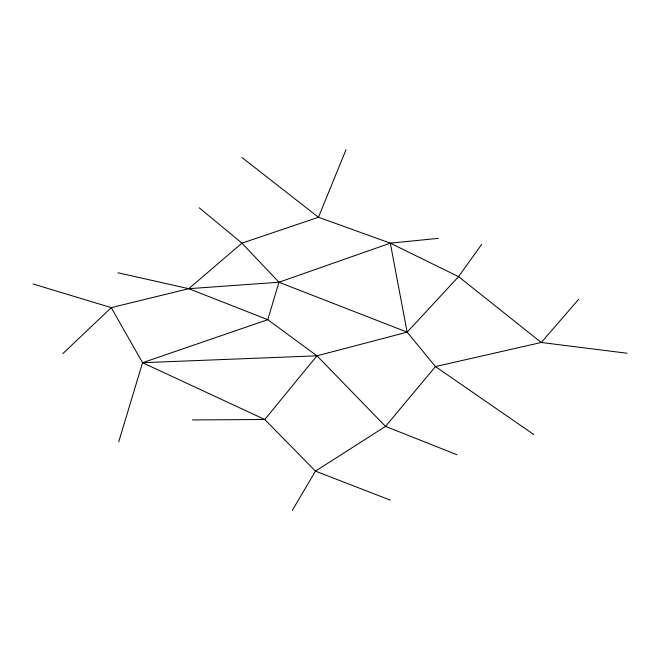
<?xml version="1.0" encoding="UTF-8"?>
<svg xmlns="http://www.w3.org/2000/svg" width="660" height="660" viewBox="0 0 660 660"><rect width="100%" height="100%" fill="white"/><g stroke="black" fill="none" stroke-linecap="round" stroke-linejoin="round"><path stroke-width="0.99" d="M438.438 238.351L390.316 243.152L278.949 282.241L267.77 319.671L142.56 362.703L118.709 441.878M346.022 149.704L318.45 217.264L241.948 243.152L188.768 288.692L111.26 307.626L62.816 353.669M292.363 510.295L315.463 471.133L385.522 426.385L435.46 366.572L541.291 342.482L627 353.232M481.668 244.373L458.56 276.647L407.137 332.153L316.957 355.814L142.56 362.703L111.26 307.626L33 283.957M117.967 272.77L188.768 288.692L267.77 319.671L316.957 355.814L264.784 419.504L192.489 419.933M578.556 299.45L541.291 342.482L458.56 276.647L390.316 243.152L318.45 217.264L241.948 157.493M188.768 288.692L278.949 282.241L407.137 332.153L435.46 366.572L533.841 434.56M390.316 500.132L315.463 471.133L264.784 419.504L142.56 362.703M457.075 454.781L385.522 426.385L316.957 355.814M199.204 207.801L241.948 243.152L278.949 282.241M390.316 243.152L407.137 332.153"/></g></svg>
